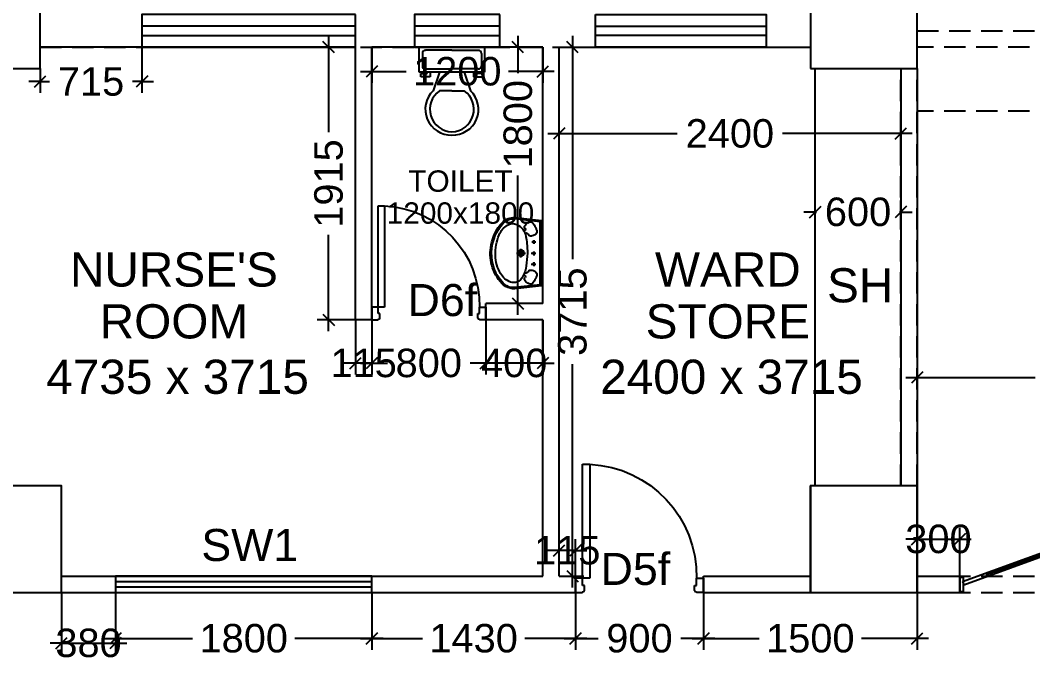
# Model space of a CAD drawing. Extents: x 6345096 to 6738923, y -6490958 to -6305885.
# Drawn here: x 6629621 to 6636734, y -6363017 to -6358511 of the extents above; entities that cross this region are included whole.
import ezdxf
from ezdxf.enums import TextEntityAlignment as Align

# ---------------------------------------------------------------- set-up
doc = ezdxf.new("R2010")
doc.units = 0
doc.header["$LTSCALE"] = 600
doc.header["$MEASUREMENT"] = 0
doc.header["$PDMODE"] = 35
doc.linetypes.add('HIDDEN', pattern=[0.375, 0.25, -0.125])
doc.layers.get('0').update_dxf_attribs({"linetype": 'CONTINUOUS'})
doc.layers.get('Defpoints').update_dxf_attribs({"linetype": 'CONTINUOUS'})
for name, color, linetype in [('8', 8, 'CONTINUOUS'), ('DOOR', 32, 'CONTINUOUS'), ('FURN', 32, 'CONTINUOUS'), ('HS', 251, 'CONTINUOUS'), ('joinery', 7, 'CONTINUOUS'), ('LA-column', 3, 'CONTINUOUS'), ('REVISIONS', 6, 'CONTINUOUS'), ('Room Dim', 1, 'CONTINUOUS'), ('S-COL', 7, 'CONTINUOUS'), ('Shleves', 7, 'CONTINUOUS'), ('TEXT', 6, 'CONTINUOUS'), ('Toi-Euip', 8, 'CONTINUOUS'), ('toi-fix', 46, 'CONTINUOUS'), ('Walls', 7, 'CONTINUOUS'), ('WIN', 151, 'CONTINUOUS'), ('Working Dim', 5, 'CONTINUOUS')]:
    doc.layers.add(name, color=color, linetype=linetype)
doc.styles.add('ari', font='arial.ttf')
doc.styles.add('ARIAL', font='arial.ttf')
doc.dimstyles.new('int. dim', dxfattribs={"dimtxt": 200, "dimasz": 80, "dimexe": 80, "dimexo": 0, "dimgap": 70, "dimtad": 0, "dimdec": 0, "dimzin": 12, "dimdsep": 46, "dimtxsty": 'ari', "dimblk": 'OBLIQUE', "dimcen": 2, "dimdle": 80, "dimclrd": 256, "dimclre": 256, "dimclrt": 6, "dimadec": 0, "dimazin": 0, "dimtfac": 1, "dimtdec": 0, "dimtix": 1, "dimtmove": 2, "dimatfit": 3, "dimfxl": 1, "dimtolj": 1, "dimtzin": 0, "dimlwd": -1, "dimlwe": -1, "dimarcsym": 0})

# ---------------------------------------------------------------- blocks, each defined once
blk = doc.blocks.new('1000')
at = {"layer": 'DOOR'}
for p, q in [((0, -100), (0, 0)), ((0, 0), (49.7, 0)), ((49.7, 0), (49.7, -2.2)), ((63.2, -49.5), (49.7, -49.5)), ((49.7, -49.5), (49.7, -100)), ((63.2, -13.5), (61, -13.5)), ((63.2, -13.5), (63.2, -49.5)), ((836.8, -13.5), (836.8, -49.5)), ((836.8, -13.5), (839, -13.5)), ((836.8, -49.5), (850.3, -49.5)), ((850.3, 0), (850.3, -2.2)), ((900, 0), (850.3, 0)), ((850.3, -49.5), (850.3, -100)), ((900, -100), (900, 0)), ((49.7, -100), (0, -100)), ((49.7, -100), (49.7, -900.6)), ((100.2, -100), (49.7, -100)), ((100.2, -900.6), (100.2, -100)), ((850.3, -100), (900, -100)), ((49.7, -900.6), (100.2, -900.6))]:
    blk.add_line(p, q, dxfattribs=at)
for centre, major_axis, start_param, end_param in [((49.7, -13.5), (-7.95, 7.95), 3.926991, 5.497787), ((850.3, -13.5), (7.95, 7.95), 0.785398, 2.356194)]:
    blk.add_ellipse(centre, major_axis=major_axis, ratio=1, start_param=start_param, end_param=end_param, dxfattribs=at)
at = {"layer": 'DOOR', "color": 145}
blk.add_ellipse((64.3, -115.3), major_axis=(-519.7, 589.8), ratio=1, start_param=2.464943, end_param=4.009476, dxfattribs=at)
blk = doc.blocks.new('_Oblique')
at = {"color": 0, "linetype": 'ByBlock', "lineweight": -2}
blk.add_line((-0.5, -0.5), (0.5, 0.5), dxfattribs=at)
blk = doc.blocks.new('*D955')
at = {"layer": 'Defpoints', "color": 0, "transparency": 16777216}
for p in [(6636222, -6362155.5), (6635922, -6362415.6), (6636222, -6362415.6, 0)]:
    blk.add_point(p, dxfattribs=at)
at = {"layer": 'Working Dim', "transparency": 16777216}
for p, q in [((6635922, -6362415.6), (6635922, -6362075.5)), ((6636222, -6362415.6), (6636222, -6362075.5)), ((6635922, -6362155.5), (6635842, -6362155.5)), ((6635922, -6362155.5), (6636222, -6362155.5)), ((6636222, -6362155.5), (6636302, -6362155.5))]:
    blk.add_line(p, q, dxfattribs=at)
at = {"layer": 'Working Dim', "transparency": 16777216, "xscale": 80, "yscale": 80, "zscale": 80}
blk.add_blockref('_Oblique', (6635922, -6362155.5), dxfattribs=at)
at = {"layer": 'Working Dim', "transparency": 16777216, "xscale": 80, "yscale": 80, "zscale": 80, "rotation": 180}
blk.add_blockref('_Oblique', (6636222, -6362155.5), dxfattribs=at)
at = {"layer": 'Working Dim', "color": 6, "transparency": 16777216, "insert": (6636072, -6362155.5), "char_height": 200, "attachment_point": 5, "style": 'ari'}
blk.add_mtext('\\A1;300', dxfattribs=at)
blk = doc.blocks.new('*D956')
at = {"layer": 'Defpoints', "color": 0, "transparency": 16777216}
for p in [(6633406.5, -6362235), (6633406.5, -6362415.6, 5.1), (6633521.5, -6362415.6, 5.1)]:
    blk.add_point(p, dxfattribs=at)
at = {"layer": 'Working Dim', "transparency": 16777216}
for p, q in [((6633406.5, -6362415.6), (6633406.5, -6362155)), ((6633521.5, -6362415.6), (6633521.5, -6362155)), ((6633406.5, -6362235), (6633326.5, -6362235)), ((6633521.5, -6362235), (6633406.5, -6362235)), ((6633521.5, -6362235), (6633601.5, -6362235))]:
    blk.add_line(p, q, dxfattribs=at)
at = {"layer": 'Working Dim', "transparency": 16777216, "xscale": 80, "yscale": 80, "zscale": 80}
blk.add_blockref('_Oblique', (6633406.5, -6362235), dxfattribs=at)
at = {"layer": 'Working Dim', "transparency": 16777216, "xscale": 80, "yscale": 80, "zscale": 80, "rotation": 180}
blk.add_blockref('_Oblique', (6633521.5, -6362235), dxfattribs=at)
at = {"layer": 'Working Dim', "color": 6, "transparency": 16777216, "insert": (6633464, -6362235), "char_height": 200, "attachment_point": 5, "style": 'ari'}
blk.add_mtext('\\A1;115', dxfattribs=at)
blk = doc.blocks.new('*D957')
at = {"layer": 'Defpoints', "color": 0, "transparency": 16777216}
for p in [(6633406.5, -6359307.1), (6633406.5, -6359390.4, 5.1), (6635806.9, -6359390.4, 5.1)]:
    blk.add_point(p, dxfattribs=at)
at = {"layer": 'Working Dim', "transparency": 16777216}
for p, q in [((6633406.5, -6359390.4), (6633406.5, -6359227.1)), ((6635806.9, -6359390.4), (6635806.9, -6359227.1)), ((6633326.5, -6359307.1), (6634236.7, -6359307.1)), ((6635886.9, -6359307.1), (6634976.7, -6359307.1))]:
    blk.add_line(p, q, dxfattribs=at)
at = {"layer": 'Working Dim', "transparency": 16777216, "xscale": 80, "yscale": 80, "zscale": 80, "rotation": 180}
blk.add_blockref('_Oblique', (6633406.5, -6359307.1), dxfattribs=at)
at = {"layer": 'Working Dim', "transparency": 16777216, "xscale": 80, "yscale": 80, "zscale": 80}
blk.add_blockref('_Oblique', (6635806.9, -6359307.1), dxfattribs=at)
at = {"layer": 'Working Dim', "color": 6, "transparency": 16777216, "insert": (6634606.7, -6359307.1), "char_height": 200, "attachment_point": 5, "style": 'ari'}
blk.add_mtext('\\A1;2400', dxfattribs=at)
blk = doc.blocks.new('*D958')
at = {"layer": 'Defpoints', "color": 0, "transparency": 16777216}
for p in [(6633406.5, -6358700.6, 5.1), (6633500.8, -6358700.6), (6633406.5, -6362415.6, 5.1)]:
    blk.add_point(p, dxfattribs=at)
at = {"layer": 'Working Dim', "transparency": 16777216}
for p, q in [((6633500.8, -6358620.6), (6633500.8, -6360188.8)), ((6633406.5, -6358700.6), (6633580.8, -6358700.6)), ((6633500.8, -6362495.6), (6633500.8, -6360927.4)), ((6633406.5, -6362415.6), (6633580.8, -6362415.6))]:
    blk.add_line(p, q, dxfattribs=at)
at = {"layer": 'Working Dim', "transparency": 16777216, "xscale": 80, "yscale": 80, "zscale": 80}
for p, rotation in [((6633500.8, -6358700.6), 90), ((6633500.8, -6362415.6), 270)]:
    blk.add_blockref('_Oblique', p, dxfattribs=dict(at, rotation=rotation))
at = {"layer": 'Working Dim', "color": 6, "transparency": 16777216, "insert": (6633500.8, -6360558.1), "char_height": 200, "attachment_point": 5, "rotation": 90, "style": 'ari'}
blk.add_mtext('\\A1;3715', dxfattribs=at)
blk = doc.blocks.new('*D959')
at = {"layer": 'Defpoints', "color": 0, "transparency": 16777216}
for p in [(6633117.5, -6358700.6), (6633291.5, -6358700.6, 5.1), (6633291.5, -6360500.5, 5.1)]:
    blk.add_point(p, dxfattribs=at)
at = {"layer": 'Working Dim', "transparency": 16777216}
for p, q in [((6633117.5, -6358620.6), (6633117.5, -6358882.8)), ((6633291.5, -6358700.6), (6633037.5, -6358700.6)), ((6633117.5, -6360580.5), (6633117.5, -6359600.6)), ((6633291.5, -6360500.5), (6633037.5, -6360500.5))]:
    blk.add_line(p, q, dxfattribs=at)
at = {"layer": 'Working Dim', "transparency": 16777216, "xscale": 80, "yscale": 80, "zscale": 80}
for p, rotation in [((6633117.5, -6358700.6), 90), ((6633117.5, -6360500.5), 270)]:
    blk.add_blockref('_Oblique', p, dxfattribs=dict(at, rotation=rotation))
at = {"layer": 'Working Dim', "color": 6, "transparency": 16777216, "insert": (6633117.5, -6359241.7), "char_height": 200, "attachment_point": 5, "rotation": 90, "style": 'ari'}
blk.add_mtext('\\A1;1800', dxfattribs=at)
blk = doc.blocks.new('*D960')
at = {"layer": 'Defpoints', "color": 0, "transparency": 16777216}
for p in [(6632091, -6358700.5, 5.1), (6633291.5, -6358700.6, 5.1), (6633291.5, -6358870.7)]:
    blk.add_point(p, dxfattribs=at)
at = {"layer": 'Working Dim', "transparency": 16777216}
for p, q in [((6632091, -6358700.5), (6632091, -6358950.7)), ((6633291.5, -6358700.6), (6633291.5, -6358950.7)), ((6632011, -6358870.7), (6632332.3, -6358870.7)), ((6633371.5, -6358870.7), (6633050.1, -6358870.7))]:
    blk.add_line(p, q, dxfattribs=at)
at = {"layer": 'Working Dim', "transparency": 16777216, "xscale": 80, "yscale": 80, "zscale": 80, "rotation": 180}
blk.add_blockref('_Oblique', (6632091, -6358870.7), dxfattribs=at)
at = {"layer": 'Working Dim', "transparency": 16777216, "xscale": 80, "yscale": 80, "zscale": 80}
blk.add_blockref('_Oblique', (6633291.5, -6358870.7), dxfattribs=at)
at = {"layer": 'Working Dim', "color": 6, "transparency": 16777216, "insert": (6632691.2, -6358870.7), "char_height": 200, "attachment_point": 5, "style": 'ari'}
blk.add_mtext('\\A1;1200', dxfattribs=at)
blk = doc.blocks.new('*D1174')
at = {"layer": 'Defpoints', "color": 0, "transparency": 16777216}
for p in [(6635806.9, -6359858.1), (6635206.9, -6359868.1, 5.1), (6635806.9, -6359868.1, 5.1)]:
    blk.add_point(p, dxfattribs=at)
at = {"layer": 'Working Dim', "transparency": 16777216}
for p, q in [((6635206.9, -6359868.1), (6635206.9, -6359778.1)), ((6635806.9, -6359868.1), (6635806.9, -6359778.1)), ((6635206.9, -6359858.1), (6635126.9, -6359858.1)), ((6635206.9, -6359858.1), (6635215.8, -6359858.1)), ((6635806.9, -6359858.1), (6635798.1, -6359858.1)), ((6635806.9, -6359858.1), (6635886.9, -6359858.1))]:
    blk.add_line(p, q, dxfattribs=at)
at = {"layer": 'Working Dim', "transparency": 16777216, "xscale": 80, "yscale": 80, "zscale": 80}
blk.add_blockref('_Oblique', (6635206.9, -6359858.1), dxfattribs=at)
at = {"layer": 'Working Dim', "transparency": 16777216, "xscale": 80, "yscale": 80, "zscale": 80, "rotation": 180}
blk.add_blockref('_Oblique', (6635806.9, -6359858.1), dxfattribs=at)
at = {"layer": 'Working Dim', "color": 6, "transparency": 16777216, "insert": (6635506.9, -6359858.1), "char_height": 200, "attachment_point": 5, "style": 'ari'}
blk.add_mtext('\\A1;600', dxfattribs=at)
blk = doc.blocks.new('A$C70ED7303')
at = {"layer": 'toi-fix', "color": 8}
for p, q in [((0, 0), (229, 0)), ((229, 0), (229, -174.4)), ((-229, 0), (0, 0)), ((-229, -174.4), (-229, 0)), ((-207.2, -43.6), (-207.2, -130.8)), ((0, -21.8), (-185.4, -21.8)), ((0, -21.8), (185.4, -21.8)), ((207.2, -43.6), (207.2, -130.8)), ((229, -174.4), (-229, -174.4)), ((-218.1, -207.2), (-218.1, -185.4)), ((-218.1, -185.4), (-174.4, -185.4)), ((-152.6, -207.2), (-218.1, -207.2)), ((-185.4, -152.6), (0, -152.6)), ((-174.4, -185.4), (-174.4, -174.4)), ((-152.6, -174.4), (-152.6, -207.2)), ((-87.2, -174.4), (-130.8, -305.3)), ((185.4, -152.6), (0, -152.6)), ((87.2, -174.4), (130.8, -305.3)), ((152.6, -174.4), (152.6, -207.2)), ((152.6, -207.2), (218.1, -207.2)), ((174.4, -185.4), (174.4, -174.4)), ((218.1, -185.4), (174.4, -185.4)), ((218.1, -207.2), (218.1, -185.4)), ((0, -305.3), (-87.2, -305.3)), ((0, -305.3), (87.2, -305.3))]:
    blk.add_line(p, q, dxfattribs=at)
for centre, major_axis, start_param, end_param in [((-188.1, -40.9), (13.6, -13.6), 2.214297, 4.068888), ((188.1, -40.9), (13.6, -13.6), 0.643501, 2.498091), ((-188.1, -133.6), (-13.6, -13.6), 5.35589, 7.21048), ((188.1, -133.6), (-13.6, -13.6), 0.643501, 2.498091), ((-6.6, -436.2), (-127.6, -127.6), 4.686239, 7.105146), ((4.7, -435.5), (-112.7, -112.7), 4.541602, 7.039318), ((6.6, -436.2), (55.8, -171.6), -0.351019, 2.067888), ((-4.7, -435.5), (-112.7, -112.7), 0.814663, 3.31238)]:
    blk.add_ellipse(centre, major_axis=major_axis, ratio=1, start_param=start_param, end_param=end_param, dxfattribs=at)
blk = doc.blocks.new('A$C1E9F72C1')
at = {"layer": 'Toi-Euip', "color": 8}
for p, q in [((-228.2, 0), (-249, -186.3)), ((-228.2, 0), (228.2, 0)), ((228.2, 0), (249, -186.3)), ((-220.9, -6.6), (-241.8, -193.1)), ((-212.9, -9.7), (208.6, -9.7)), ((-63.8, -54.9), (-90.3, -54.9)), ((-76, -72.5), (-76, -39.7)), ((11.6, -54.9), (-14.9, -54.9)), ((-0.6, -72.5), (-0.6, -39.7)), ((91.5, -54.9), (65.1, -54.9)), ((79.3, -67.3), (79.3, -39.7)), ((220.8, -6.2), (241.8, -193.1)), ((0.9, -174.9), (0.9, -113)), ((-29.6, -144.6), (31.2, -144.6))]:
    blk.add_line(p, q, dxfattribs=at)
for centre, radius in [((-76, -54.9), 6.49), ((-0.6, -54.9), 6.49), ((79.3, -54.9), 6.49), ((0.9, -144.6), 21.7), ((0.9, -144.6), 15.6), ((0.9, -144.6), 11)]:
    blk.add_circle(centre, radius, dxfattribs=at)
for centre, radius, start, end in [((-208.1, 14.7), 24.9, 216.2215, 258.85487), ((207.9, 16.2), 26, 271.42036, 321.25129), ((-196.3, -76.7), 20.9, 116.80905, 207.50919), ((-125, -156.3), 127.2, 109.58641, 129.40175), ((-151.5, -66.7), 34.3, 68.64386, 118.08079), ((-167.5, -75.4), 49.6, 12.80704, 54.9415), ((-150, -73.3), 32.2, 330.07912, 16.03456), ((152.1, -73.3), 32.2, 163.96544, 209.92088), ((169.6, -75.4), 49.6, 125.0585, 167.19296), ((153.6, -66.7), 34.3, 61.91921, 111.35614), ((127.1, -156.3), 127.2, 50.59825, 70.41359), ((198.5, -76.7), 20.9, 332.49081, 63.19095), ((-160.4, -68.2), 57.4, 198.35041, 235.03309), ((-129.4, -204.5), 80.8, 113.61868, 156.30705), ((-181.8, -101.4), 18, 230.4642, 309.53581), ((-164.3, -121.5), 8.67, 53.89261, 133.95969), ((-76.5, -275.6), 168.3, 94.02807, 120.40977), ((-162.9, -122.5), 8.8, 329.67126, 65.48955), ((-131.5, -107.7), 8.62, 142.69611, 276.84736), ((-114.5, -115.3), 27, 106.38602, 151.72849), ((34.9, -905.9), 807.6, 92.47999, 98.77724), ((-3.2, -837.5), 738.4, 84.45177, 89.75687), ((46.1, -400.7), 299, 76.17326, 85.7679), ((102.1, -220), 110.7, 24.97787, 81.97978), ((116.6, -115.3), 27, 28.27151, 73.61398), ((134.9, -107.4), 7.45, 281.31974, 41.70163), ((164.3, -121.7), 7.8, 112.06932, 194.84772), ((166.5, -121.5), 8.67, 46.04031, 126.10739), ((183.9, -101.4), 18, 230.46419, 309.5358), ((162.5, -68.2), 57.4, 304.96691, 341.64959), ((-165.7, -196.5), 84, 173.00409, 196.76082), ((-163.3, -200.1), 78.8, 174.85979, 213.20886), ((-110.1, -193), 95.5, 167.34537, 194.41456), ((136.7, -201.5), 71.5, 327.59194, 23.22206), ((146.7, -197.7), 95.2, 311.91048, 2.7762), ((149.6, -199.6), 100.3, 311.38312, 7.60576), ((-141.4, -199.1), 106.9, 191.44792, 227.66), ((-120.4, -183.5), 124.2, 208.78543, 238.15851), ((-15.6, -66.9), 289.4, 226.88006, 256.31993), ((-82.7, -174.7), 127.1, 199.30539, 242.2025), ((11.5, -60.2), 296.4, 278.97703, 313.61545), ((18.1, -68), 277.7, 292.33265, 313.78267), ((77.5, -165.5), 140.9, 291.68677, 328.13967), ((-54.2, -135.8), 202, 229.31459, 253.01061), ((-13.2, -73.3), 249.6, 238.9436, 269.48126), ((0.4, -45.6), 305.3, 248.15029, 293.80492), ((-3.9, -83.4), 276.6, 253.14844, 282.86095), ((4.7, -23.5), 300.1, 266.15461, 294.58929)]:
    blk.add_arc(centre, radius, start, end, dxfattribs=at)
blk = doc.blocks.new('*D1391')
at = {"layer": 'Defpoints', "color": 0, "transparency": 16777216}
for p in [(6632891, -6360615.5, 2.3), (6633291.5, -6360615.5), (6632891, -6360919.5)]:
    blk.add_point(p, dxfattribs=at)
at = {"layer": 'Working Dim', "transparency": 16777216}
for p, q in [((6632891, -6360615.5), (6632891, -6360999.5)), ((6633291.5, -6360615.5), (6633291.5, -6360999.5)), ((6632891, -6360919.5), (6632811, -6360919.5)), ((6633291.5, -6360919.5), (6632891, -6360919.5)), ((6633291.5, -6360919.5), (6633371.5, -6360919.5))]:
    blk.add_line(p, q, dxfattribs=at)
at = {"layer": 'Working Dim', "transparency": 16777216, "xscale": 80, "yscale": 80, "zscale": 80}
blk.add_blockref('_Oblique', (6632891, -6360919.5), dxfattribs=at)
at = {"layer": 'Working Dim', "transparency": 16777216, "xscale": 80, "yscale": 80, "zscale": 80, "rotation": 180}
blk.add_blockref('_Oblique', (6633291.5, -6360919.5), dxfattribs=at)
at = {"layer": 'Working Dim', "color": 6, "transparency": 16777216, "insert": (6633091.2, -6360919.5), "char_height": 200, "attachment_point": 5, "style": 'ari'}
blk.add_mtext('\\A1;400', dxfattribs=at)
blk = doc.blocks.new('*D1392')
at = {"layer": 'Defpoints', "color": 0, "transparency": 16777216}
for p in [(6632091, -6360615.5, 2.3), (6632891, -6360615.5, 2.3), (6632091, -6360919.5)]:
    blk.add_point(p, dxfattribs=at)
at = {"layer": 'Working Dim', "transparency": 16777216}
for p, q in [((6632091, -6360615.5), (6632091, -6360999.5)), ((6632891, -6360615.5), (6632891, -6360999.5)), ((6632011, -6360919.5), (6632200.2, -6360919.5)), ((6632971, -6360919.5), (6632781.7, -6360919.5))]:
    blk.add_line(p, q, dxfattribs=at)
at = {"layer": 'Working Dim', "transparency": 16777216, "xscale": 80, "yscale": 80, "zscale": 80, "rotation": 180}
blk.add_blockref('_Oblique', (6632091, -6360919.5), dxfattribs=at)
at = {"layer": 'Working Dim', "transparency": 16777216, "xscale": 80, "yscale": 80, "zscale": 80}
blk.add_blockref('_Oblique', (6632891, -6360919.5), dxfattribs=at)
at = {"layer": 'Working Dim', "color": 6, "transparency": 16777216, "insert": (6632491, -6360919.5), "char_height": 200, "attachment_point": 5, "style": 'ari'}
blk.add_mtext('\\A1;800', dxfattribs=at)
blk = doc.blocks.new('*D1393')
at = {"layer": 'Defpoints', "color": 0, "transparency": 16777216}
for p in [(6631976, -6360615.5), (6632091, -6360615.5, 2.3), (6631976, -6360919.5)]:
    blk.add_point(p, dxfattribs=at)
at = {"layer": 'Working Dim', "transparency": 16777216}
for p, q in [((6631976, -6360615.5), (6631976, -6360999.5)), ((6632091, -6360615.5), (6632091, -6360999.5)), ((6631976, -6360919.5), (6631896, -6360919.5)), ((6632091, -6360919.5), (6631976, -6360919.5)), ((6632091, -6360919.5), (6632171, -6360919.5))]:
    blk.add_line(p, q, dxfattribs=at)
at = {"layer": 'Working Dim', "transparency": 16777216, "xscale": 80, "yscale": 80, "zscale": 80}
blk.add_blockref('_Oblique', (6631976, -6360919.5), dxfattribs=at)
at = {"layer": 'Working Dim', "transparency": 16777216, "xscale": 80, "yscale": 80, "zscale": 80, "rotation": 180}
blk.add_blockref('_Oblique', (6632091, -6360919.5), dxfattribs=at)
at = {"layer": 'Working Dim', "color": 6, "transparency": 16777216, "insert": (6632033.5, -6360919.5), "char_height": 200, "attachment_point": 5, "style": 'ari'}
blk.add_mtext('\\A1;115', dxfattribs=at)
blk = doc.blocks.new('*D1394')
at = {"layer": 'Defpoints', "color": 0, "transparency": 16777216}
for p in [(6631976, -6358700.4, 5.1), (6631787.6, -6360615.6), (6631976, -6360615.6)]:
    blk.add_point(p, dxfattribs=at)
at = {"layer": 'Working Dim', "transparency": 16777216}
for p, q in [((6631787.6, -6358620.4), (6631787.6, -6359298)), ((6631976, -6358700.4), (6631707.6, -6358700.4)), ((6631787.6, -6360695.6), (6631787.6, -6360017.9)), ((6631976, -6360615.6), (6631707.6, -6360615.6))]:
    blk.add_line(p, q, dxfattribs=at)
at = {"layer": 'Working Dim', "transparency": 16777216, "xscale": 80, "yscale": 80, "zscale": 80}
for p, rotation in [((6631787.6, -6358700.4), 90), ((6631787.6, -6360615.6), 270)]:
    blk.add_blockref('_Oblique', p, dxfattribs=dict(at, rotation=rotation))
at = {"layer": 'Working Dim', "color": 6, "transparency": 16777216, "insert": (6631787.6, -6359658), "char_height": 200, "attachment_point": 5, "rotation": 90, "style": 'ari'}
blk.add_mtext('\\A1;1915', dxfattribs=at)
blk = doc.blocks.new('*D1395')
at = {"layer": 'Defpoints', "color": 0, "transparency": 16777216}
for p in [(6629910.4, -6362530.5, 16.1), (6630290.6, -6362530.6, 2.3), (6630290.6, -6362885.7)]:
    blk.add_point(p, dxfattribs=at)
at = {"layer": 'Working Dim', "transparency": 16777216}
for p, q in [((6629910.4, -6362530.5), (6629910.4, -6362965.7)), ((6630290.6, -6362530.6), (6630290.6, -6362965.7)), ((6629910.4, -6362885.7), (6629830.4, -6362885.7)), ((6629910.4, -6362885.7), (6630290.6, -6362885.7)), ((6630290.6, -6362885.7), (6630370.6, -6362885.7))]:
    blk.add_line(p, q, dxfattribs=at)
at = {"layer": 'Working Dim', "transparency": 16777216, "xscale": 80, "yscale": 80, "zscale": 80}
blk.add_blockref('_Oblique', (6629910.4, -6362885.7), dxfattribs=at)
at = {"layer": 'Working Dim', "transparency": 16777216, "xscale": 80, "yscale": 80, "zscale": 80, "rotation": 180}
blk.add_blockref('_Oblique', (6630290.6, -6362885.7), dxfattribs=at)
at = {"layer": 'Working Dim', "color": 6, "transparency": 16777216, "insert": (6630100.5, -6362885.7), "char_height": 200, "attachment_point": 5, "style": 'ari'}
blk.add_mtext('\\A1;380', dxfattribs=at)
blk = doc.blocks.new('Z$W@#5624')
at = {"layer": 'DOOR'}
for p, q in [((19.2, 469.7), (840.4, 768.6)), ((27.7, 446.2), (848.9, 745.1)), ((187.7, 517.8), (680.4, 697.1)), ((676.2, 708.8), (684.7, 685.4)), ((0, 399.5), (0, 499.4)), ((0, 499.4), (25, 499.4)), ((25, 399.5), (25, 499.4)), ((183.4, 529.5), (192, 506)), ((1797.8, 499.4), (1772.8, 499.4)), ((1772.8, 399.5), (1772.8, 499.4)), ((1797.8, 399.5), (1797.8, 499.4)), ((19.2, 469.7), (27.7, 446.2)), ((1770, 452.6), (948.8, 153.7)), ((1778.6, 429.2), (957.4, 130.3)), ((1778.6, 429.2), (1770, 452.6)), ((0, 399.5), (25, 399.5)), ((1610.1, 381.1), (1117.3, 201.8)), ((1614.3, 369.4), (1605.8, 392.9)), ((1797.8, 399.5), (1772.8, 399.5)), ((1113.1, 213.5), (1121.6, 190.1))]:
    blk.add_line(p, q, dxfattribs=at)
at = {"layer": 'DOOR', "color": 145}
for centre, start_param, end_param in [((0, 449.4), 2.617994, 3.665191), ((1797.8, 449.4), -0.523599, 0.523599)]:
    blk.add_ellipse(centre, major_axis=(-898.9, 0), ratio=1, start_param=start_param, end_param=end_param, dxfattribs=at)
blk = doc.blocks.new('*D2079')
at = {"layer": 'Defpoints', "color": 0, "transparency": 16777216}
for p in [(6635921.9, -6360992), (6638322, -6360992, 0), (6638322, -6361021.4)]:
    blk.add_point(p, dxfattribs=at)
at = {"layer": 'Working Dim', "transparency": 16777216}
for p, q in [((6635921.9, -6360992), (6635921.9, -6361101.4)), ((6638322, -6360992), (6638322, -6361101.4)), ((6635841.9, -6361021.4), (6636752, -6361021.4)), ((6638402, -6361021.4), (6637492, -6361021.4))]:
    blk.add_line(p, q, dxfattribs=at)
at = {"layer": 'Working Dim', "transparency": 16777216, "xscale": 80, "yscale": 80, "zscale": 80, "rotation": 180}
blk.add_blockref('_Oblique', (6635921.9, -6361021.4), dxfattribs=at)
at = {"layer": 'Working Dim', "transparency": 16777216, "xscale": 80, "yscale": 80, "zscale": 80}
blk.add_blockref('_Oblique', (6638322, -6361021.4), dxfattribs=at)
at = {"layer": 'Working Dim', "color": 6, "transparency": 16777216, "insert": (6637122, -6361021.4), "char_height": 200, "attachment_point": 5, "style": 'ari'}
blk.add_mtext('\\A1;2400', dxfattribs=at)
blk = doc.blocks.new('*D2080')
at = {"layer": 'Defpoints', "color": 0, "transparency": 16777216}
for p in [(6634421.5, -6362530.6, 2.3), (6635921.9, -6362530.5), (6634421.5, -6362852.9)]:
    blk.add_point(p, dxfattribs=at)
at = {"layer": 'Working Dim', "transparency": 16777216}
for p, q in [((6634421.5, -6362530.6), (6634421.5, -6362932.9)), ((6635921.9, -6362530.5), (6635921.9, -6362932.9)), ((6634341.5, -6362852.9), (6634812.8, -6362852.9)), ((6636001.9, -6362852.9), (6635530.6, -6362852.9))]:
    blk.add_line(p, q, dxfattribs=at)
at = {"layer": 'Working Dim', "transparency": 16777216, "xscale": 80, "yscale": 80, "zscale": 80, "rotation": 180}
blk.add_blockref('_Oblique', (6634421.5, -6362852.9), dxfattribs=at)
at = {"layer": 'Working Dim', "transparency": 16777216, "xscale": 80, "yscale": 80, "zscale": 80}
blk.add_blockref('_Oblique', (6635921.9, -6362852.9), dxfattribs=at)
at = {"layer": 'Working Dim', "color": 6, "transparency": 16777216, "insert": (6635171.7, -6362852.9), "char_height": 200, "attachment_point": 5, "style": 'ari'}
blk.add_mtext('\\A1;1500', dxfattribs=at)
blk = doc.blocks.new('*D2081')
at = {"layer": 'Defpoints', "color": 0, "transparency": 16777216}
for p in [(6633521.5, -6362530.6, 2.3), (6634421.5, -6362530.6, 2.3), (6633521.5, -6362852.9)]:
    blk.add_point(p, dxfattribs=at)
at = {"layer": 'Working Dim', "transparency": 16777216}
for p, q in [((6633521.5, -6362530.6), (6633521.5, -6362932.9)), ((6634421.5, -6362530.6), (6634421.5, -6362932.9)), ((6633441.5, -6362852.9), (6633680.9, -6362852.9)), ((6634501.5, -6362852.9), (6634262.1, -6362852.9))]:
    blk.add_line(p, q, dxfattribs=at)
at = {"layer": 'Working Dim', "transparency": 16777216, "xscale": 80, "yscale": 80, "zscale": 80, "rotation": 180}
blk.add_blockref('_Oblique', (6633521.5, -6362852.9), dxfattribs=at)
at = {"layer": 'Working Dim', "transparency": 16777216, "xscale": 80, "yscale": 80, "zscale": 80}
blk.add_blockref('_Oblique', (6634421.5, -6362852.9), dxfattribs=at)
at = {"layer": 'Working Dim', "color": 6, "transparency": 16777216, "insert": (6633971.5, -6362852.9), "char_height": 200, "attachment_point": 5, "style": 'ari'}
blk.add_mtext('\\A1;900', dxfattribs=at)
blk = doc.blocks.new('*D2082')
at = {"layer": 'Defpoints', "color": 0, "transparency": 16777216}
for p in [(6632091, -6362530.6, 2.3), (6633521.5, -6362530.6, 2.3), (6632091, -6362852.9)]:
    blk.add_point(p, dxfattribs=at)
at = {"layer": 'Working Dim', "transparency": 16777216}
for p, q in [((6632091, -6362530.6), (6632091, -6362932.9)), ((6633521.5, -6362530.6), (6633521.5, -6362932.9)), ((6632011, -6362852.9), (6632447.3, -6362852.9)), ((6633601.5, -6362852.9), (6633165.1, -6362852.9))]:
    blk.add_line(p, q, dxfattribs=at)
at = {"layer": 'Working Dim', "transparency": 16777216, "xscale": 80, "yscale": 80, "zscale": 80, "rotation": 180}
blk.add_blockref('_Oblique', (6632091, -6362852.9), dxfattribs=at)
at = {"layer": 'Working Dim', "transparency": 16777216, "xscale": 80, "yscale": 80, "zscale": 80}
blk.add_blockref('_Oblique', (6633521.5, -6362852.9), dxfattribs=at)
at = {"layer": 'Working Dim', "color": 6, "transparency": 16777216, "insert": (6632806.2, -6362852.9), "char_height": 200, "attachment_point": 5, "style": 'ari'}
blk.add_mtext('\\A1;1430', dxfattribs=at)
blk = doc.blocks.new('*D2083')
at = {"layer": 'Defpoints', "color": 0, "transparency": 16777216}
for p in [(6630290.6, -6362530.6), (6632091, -6362530.6, 2.3), (6630290.6, -6362852.9)]:
    blk.add_point(p, dxfattribs=at)
at = {"layer": 'Working Dim', "transparency": 16777216}
for p, q in [((6630290.6, -6362530.6), (6630290.6, -6362932.9)), ((6632091, -6362530.6), (6632091, -6362932.9)), ((6630210.6, -6362852.9), (6630831.9, -6362852.9)), ((6632171, -6362852.9), (6631549.7, -6362852.9))]:
    blk.add_line(p, q, dxfattribs=at)
at = {"layer": 'Working Dim', "transparency": 16777216, "xscale": 80, "yscale": 80, "zscale": 80, "rotation": 180}
blk.add_blockref('_Oblique', (6630290.6, -6362852.9), dxfattribs=at)
at = {"layer": 'Working Dim', "transparency": 16777216, "xscale": 80, "yscale": 80, "zscale": 80}
blk.add_blockref('_Oblique', (6632091, -6362852.9), dxfattribs=at)
at = {"layer": 'Working Dim', "color": 6, "transparency": 16777216, "insert": (6631190.8, -6362852.9), "char_height": 200, "attachment_point": 5, "style": 'ari'}
blk.add_mtext('\\A1;1800', dxfattribs=at)
blk = doc.blocks.new('A$C2CD672AE')
at = {"layer": 'FURN', "color": 8, "linetype": 'HIDDEN'}
blk.add_line((107517.6, 97273.3, 1), (105602.6, 97273.3, 1), dxfattribs=at)
at = {"layer": 'S-COL', "color": 8, "linetype": 'HIDDEN', "ltscale": 25, "elevation": 14.8}
blk.add_lwpolyline([(104852.5, 94643.3), (104852.5, 93893.3), (105602.5, 93893.3), (105602.5, 94643.3)], close=True, dxfattribs=at)
at = {"layer": 'Walls', "color": 8, "linetype": 'HIDDEN'}
for p, q in [((105602.6, 97838.3), (107517.6, 97838.3)), ((99441.8, 97723.3), (104852.6, 97723.3)), ((101656.6, 95808.4), (101656.6, 97723.5)), ((102972, 97723.3), (101771.5, 97723.4)), ((101771.6, 95808.4), (101771.6, 97723.5)), ((102972.1, 95923.4), (102972.1, 97723.3)), ((103087, 97723.3), (104852.6, 97723.3)), ((103087.1, 94008.3), (103087.1, 97723.3)), ((107517.6, 97723.3), (105602.6, 97723.3)), ((104887.6, 94643.4), (104887.6, 97573.3)), ((105487.6, 94643.4), (105487.6, 97573.3)), ((105602.6, 94643.4), (105602.6, 97573.3)), ((102972.1, 95923.4), (102571.6, 95923.4)), ((102571.6, 95808.4), (102571.6, 95923.4)), ((101771.6, 95808.4), (101656.6, 95808.4)), ((102972.1, 95808.4), (102571.6, 95808.4)), ((102972.1, 94008.3), (102972.1, 95808.4)), ((99592, 94008.3), (102972.1, 94008.3)), ((103087.1, 94008.3), (103202.1, 94008.3)), ((103202.1, 93893.2), (103202.1, 94008.3)), ((104102.1, 94008.3), (104852.5, 94008.3)), ((104102.1, 93893.3), (104102.1, 94008.3)), ((105602.6, 94008.2), (108602.1, 94008.2)), ((99592, 93893.3), (103202.1, 93893.3)), ((104102.1, 93893.3), (104852.5, 93893.3)), ((105602.5, 93893.3), (108880.1, 93893.3))]:
    blk.add_line(p, q, dxfattribs=at)
blk = doc.blocks.new('*D2504')
at = {"layer": 'Defpoints', "color": 0, "transparency": 16777216}
for p in [(6630476, -6358700.4, -7.6), (6629760.4, -6358850.6, 1), (6630476, -6358942.2)]:
    blk.add_point(p, dxfattribs=at)
at = {"layer": 'Working Dim', "transparency": 16777216}
for p, q in [((6630476, -6358700.4), (6630476, -6359022.2)), ((6629760.4, -6358850.6), (6629760.4, -6359022.2)), ((6629760.4, -6358942.2), (6629680.4, -6358942.2)), ((6629760.4, -6358942.2), (6629827.3, -6358942.2)), ((6630476, -6358942.2), (6630409, -6358942.2)), ((6630476, -6358942.2), (6630556, -6358942.2))]:
    blk.add_line(p, q, dxfattribs=at)
at = {"layer": 'Working Dim', "transparency": 16777216, "xscale": 80, "yscale": 80, "zscale": 80}
blk.add_blockref('_Oblique', (6629760.4, -6358942.2), dxfattribs=at)
at = {"layer": 'Working Dim', "transparency": 16777216, "xscale": 80, "yscale": 80, "zscale": 80, "rotation": 180}
blk.add_blockref('_Oblique', (6630476, -6358942.2), dxfattribs=at)
at = {"layer": 'Working Dim', "color": 6, "transparency": 16777216, "insert": (6630118.2, -6358942.2), "char_height": 200, "attachment_point": 5, "style": 'ari'}
blk.add_mtext('\\A1;715', dxfattribs=at)

msp = doc.modelspace()

# ---------------------------------------------------------------- linework, layer by layer
at = {"layer": 'LA-column', "color": 2}
for points, elevation in [([(6635171.855, -6358850.709), (6635921.855, -6358850.709), (6635921.855, -6358100.709), (6635171.855, -6358100.709)], 11183.014), ([(6629160.354, -6358850.568), (6629760.354, -6358850.568), (6629760.354, -6358250.568), (6629160.354, -6358250.568)], 1.031), ([(6629160.354, -6362530.566), (6629910.354, -6362530.566), (6629910.354, -6361780.566), (6629160.354, -6361780.566)], 1.031), ([(6635171.855, -6362530.566), (6635921.855, -6362530.566), (6635921.855, -6361780.566), (6635171.855, -6361780.566)], 1.031)]:
    msp.add_lwpolyline(points, close=True, dxfattribs=dict(at, elevation=elevation))
at = {"layer": 'REVISIONS', "linetype": 'Continuous'}
for p, q in [((6635921.942, -6362415.6, -12.768), (6636221.988, -6362415.6, -12.768)), ((6636221.988, -6362415.6, -12.768), (6636221.988, -6362530.6, -12.768)), ((6635921.942, -6362530.537, -12.768), (6636221.988, -6362530.537, -12.768))]:
    msp.add_line(p, q, dxfattribs=at)
at = {"layer": 'Shleves'}
msp.add_line((6635206.942, -6361780.537, -12.768), (6635206.942, -6358850.709, -12.768), dxfattribs=at)
at = {"layer": 'Walls', "linetype": 'Continuous'}
for p, q in [((6631975.974, -6358700.641, -12.768), (6629760.354, -6358700.641, -12.768)), ((6631975.974, -6360615.55, -12.768), (6631975.974, -6358700.462, -12.768)), ((6632090.974, -6360615.549, -12.768), (6632090.974, -6358700.474, -12.768)), ((6633291.473, -6358700.641, -12.768), (6632090.974, -6358700.516, -12.768)), ((6633291.473, -6360500.533, -12.768), (6633291.473, -6358700.6, -12.768)), ((6633406.473, -6362415.6, -12.768), (6633406.473, -6358700.6, -12.768)), ((6633406.473, -6358700.641, -12.768), (6635171.855, -6358700.641, -12.768)), ((6635806.942, -6358850.709, -12.768), (6635806.942, -6361780.566, -12.768)), ((6635921.942, -6358850.709, -12.768), (6635921.942, -6362530.54, -12.768)), ((6633291.473, -6360500.533, -12.768), (6632890.974, -6360500.538, -12.768)), ((6632890.974, -6360615.549, -12.768), (6632890.974, -6360500.538, -12.768)), ((6632090.974, -6360615.549, -12.768), (6631975.974, -6360615.55, -12.768)), ((6633291.473, -6360615.533, -12.768), (6632890.974, -6360615.538, -12.768)), ((6633291.473, -6362415.6, -12.768), (6633291.473, -6360615.533, -12.768)), ((6629910.354, -6362415.6, 1.031), (6633291.473, -6362415.6, -12.768)), ((6633406.473, -6362415.6, -12.768), (6633521.473, -6362415.6, -12.768)), ((6633521.473, -6362530.732, -12.768), (6633521.473, -6362415.6, -12.768)), ((6634421.478, -6362530.599, -12.768), (6634421.478, -6362415.599, -12.768)), ((6634421.478, -6362415.6, -12.768), (6635171.71, -6362415.6, -12.768)), ((6629910.354, -6362530.533, 3.314), (6633521.473, -6362530.6, -12.768)), ((6634421.478, -6362530.542, -12.768), (6635171.855, -6362530.541, -12.768))]:
    msp.add_line(p, q, dxfattribs=at)
at = {"layer": 'WIN', "linetype": 'Continuous'}
for points, elevation in [([(6631975.974, -6358470.388), (6630475.974, -6358470.388), (6630475.974, -6358700.388), (6631975.974, -6358700.388)], -7.637), ([(6632991.224, -6358470.578), (6632391.224, -6358470.578), (6632391.224, -6358700.578), (6632991.224, -6358700.579)], -10.486), ([(6633662.207, -6358470.641), (6634862.207, -6358470.641), (6634862.207, -6358700.641), (6633662.207, -6358700.641)], -10.486), ([(6631975.974, -6358553.171), (6630475.974, -6358553.171), (6630475.974, -6358617.604), (6631975.974, -6358617.604)], -7.637), ([(6632991.224, -6358551.919), (6632391.224, -6358551.919), (6632391.224, -6358619.237), (6632991.224, -6358619.237)], -10.486), ([(6633662.207, -6358553.424), (6634862.207, -6358553.424), (6634862.207, -6358617.858), (6633662.207, -6358617.858)], -10.486), ([(6630290.566, -6362415.6), (6630290.566, -6362530.59), (6632090.974, -6362530.59), (6632090.974, -6362415.6)], -10.486), ([(6630290.566, -6362455.6), (6630290.566, -6362490.59), (6632090.974, -6362490.59), (6632090.974, -6362455.6)], -10.486)]:
    msp.add_lwpolyline(points, close=True, dxfattribs=dict(at, elevation=elevation))

# ---------------------------------------------------------------- block references
at = {"layer": 'DOOR', "linetype": 'Continuous', "xscale": -0.8888888917863601, "yscale": 0.8888888917863369, "zscale": 0.88888889178636, "rotation": 179.9999869132508}
msp.add_blockref('1000', (6632090.974, -6360615.548, -10.486), dxfattribs=at)
at = {"layer": 'DOOR', "linetype": 'Continuous', "xscale": -1, "rotation": 179.9999869799519}
msp.add_blockref('1000', (6633521.478, -6362530.6, -10.486), dxfattribs=at)
at = {"layer": 'DOOR', "linetype": 'Continuous', "xscale": 1.001247152686119, "yscale": 1.001247152686119, "zscale": 1.001247152686119}
msp.add_blockref('Z$W@#5624', (6636221.988, -6362923.1, -12.768), dxfattribs=at)
at = {"layer": 'HS'}
msp.add_blockref('A$C2CD672AE', (6530319.294, -6456423.902, 8.17), dxfattribs=at)
at = {"layer": 'Toi-Euip', "color": 31, "xscale": -1, "rotation": 270}
msp.add_blockref('A$C1E9F72C1', (6633282.913, -6360147.578, -2.506), dxfattribs=at)
at = {"layer": 'toi-fix', "linetype": 'Continuous'}
msp.add_blockref('A$C70ED7303', (6632653.325, -6358700.724, 11.121), dxfattribs=at)

# ---------------------------------------------------------------- texts
at = {"layer": '8', "color": 6, "style": 'ari'}
msp.add_text('D6f', height=225, dxfattribs=at).set_placement((6632342.061, -6360589.067, -10.486))
msp.add_text('D5f', height=225, dxfattribs=at).set_placement((6633942.749, -6362477.382, -10.486), align=Align.CENTER)
at = {"layer": 'joinery', "style": 'ari'}
msp.add_text('SW1', height=225, dxfattribs=at).set_placement((6631233.757, -6362309.309, -7.637), align=Align.CENTER)
at = {"layer": 'Room Dim', "style": 'ARIAL'}
msp.add_text('1200x1800', height=150, dxfattribs=at).set_placement((6632713.586, -6359940.323, -13.562), align=Align.CENTER)
for s, p in [('4735 x 3715', (6630726.115, -6361015.238, -10.486)), ('2400 x 3715', (6634617.892, -6361015.238, -10.486))]:
    msp.add_text(s, height=240, dxfattribs=at).set_placement(p, align=Align.MIDDLE_CENTER)
at = {"layer": 'Shleves', "color": 10, "style": 'ARIAL'}
msp.add_text('SH', height=240, dxfattribs=at).set_placement((6635289.194, -6360492.804, -23.031))
at = {"layer": 'TEXT', "color": 7, "style": 'ARIAL'}
for s, height, p in [('TOILET', 150, (6632713.586, -6359715.892, -13.562)), ("NURSE'S", 240, (6630700.529, -6360381.793, -10.486)), ('WARD', 240, (6634592.306, -6360381.793, -10.486)), ('ROOM', 240, (6630700.529, -6360746.06, -10.486)), ('STORE', 240, (6634592.306, -6360746.06, -10.486))]:
    msp.add_text(s, height=height, dxfattribs=at).set_placement(p, align=Align.CENTER)

# ---------------------------------------------------------------- dimensions: what is measured, and where the dimension line sits
at = {"layer": 'Working Dim', "color": 6}
for base, p1, p2, picture, middle in [((6631787.606, -6360615.55, -12.768), (6631975.974, -6358700.388, -7.637), (6631975.999, -6360615.55, -12.768), '*D1394', (6631787.606, -6359657.969, -12.768)), ((6633500.76, -6358700.6, -12.768), (6633406.473, -6362415.6, -7.637), (6633406.473, -6358700.6, -7.637), '*D958', (6633500.76, -6360558.1, -12.768))]:
    dim = msp.add_linear_dim(base=base, p1=p1, p2=p2, angle=90, dimstyle='int. dim', override={"dimtxt": 200, "dimarcsym": 1}, dxfattribs=at)
    dim.commit()
    dim.dimension.update_dxf_attribs({"geometry": picture, "text_midpoint": middle})
dim = msp.add_linear_dim(base=(6633117.536, -6358700.6, -12.768), p1=(6633291.473, -6360500.533, -7.637), p2=(6633291.473, -6358700.6, -7.637), angle=90, dimstyle='int. dim', override={"dimtxt": 200, "dimarcsym": 1}, dxfattribs=at)
dim.commit()
dim.dimension.update_dxf_attribs({"geometry": '*D959', "text_midpoint": (6633117.536, -6359241.685, -12.768), "dimtype": 160})
at = {"layer": 'Working Dim'}
dim = msp.add_linear_dim(base=(6630475.974, -6358942.177), p1=(6629760.354, -6358850.568, 1.031), p2=(6630475.974, -6358700.388, -7.637), text='715', dimstyle='int. dim', dxfattribs=at)
dim.commit()
dim.dimension.update_dxf_attribs({"geometry": '*D2504', "text_midpoint": (6630118.164, -6358942.177)})
at = {"layer": 'Working Dim', "color": 6}
for base, p1, p2, picture, middle in [((6633291.473, -6358870.655, -12.768), (6632090.974, -6358700.516, -7.637), (6633291.473, -6358700.641, -7.637), '*D960', (6632691.224, -6358870.655, -12.768)), ((6633406.473, -6359307.117, -12.768), (6635806.942, -6359390.4, -7.637), (6633406.473, -6359390.4, -7.637), '*D957', (6634606.707, -6359307.117, -12.768)), ((6635806.942, -6359858.072, -12.768), (6635206.942, -6359868.076, -7.637), (6635806.942, -6359868.076, -7.637), '*D1174', (6635506.942, -6359858.072, -12.768)), ((6631975.974, -6360919.502, -12.768), (6632090.974, -6360615.548, -10.486), (6631975.974, -6360615.548, -12.768), '*D1393', (6632033.474, -6360919.502, -12.768)), ((6632090.974, -6360919.502, -12.768), (6632890.974, -6360615.533, -10.486), (6632090.974, -6360615.548, -10.486), '*D1392', (6632490.974, -6360919.502, -12.768)), ((6632890.974, -6360919.502, -12.768), (6633291.473, -6360615.533, -12.768), (6632890.974, -6360615.533, -10.486), '*D1391', (6633091.224, -6360919.502, -12.768)), ((6638322.033, -6361021.381, -12.768), (6635921.942, -6360991.99, -12.768), (6638322.033, -6360991.988, -12.768), '*D2079', (6637121.987, -6361021.381, -12.768)), ((6636221.988, -6362155.535, -12.768), (6635922.032, -6362415.6, -12.768), (6636221.988, -6362415.6, -12.768), '*D955', (6636072.01, -6362155.535, -12.768)), ((6633406.473, -6362234.96, -12.768), (6633521.473, -6362415.6, -7.637), (6633406.473, -6362415.6, -7.637), '*D956', (6633463.973, -6362234.96, -12.768)), ((6630290.566, -6362885.714, -12.768), (6629910.354, -6362530.533, 3.314), (6630290.566, -6362530.59, -10.486), '*D1395', (6630100.46, -6362885.714, -12.768)), ((6630290.566, -6362852.904, -12.768), (6632090.974, -6362530.6, -10.486), (6630290.566, -6362530.6, -12.768), '*D2083', (6631190.77, -6362852.904, -12.768)), ((6632090.974, -6362852.904, -12.768), (6633521.473, -6362530.6, -10.486), (6632090.974, -6362530.6, -10.486), '*D2082', (6632806.223, -6362852.904, -12.768)), ((6633521.473, -6362852.904, -12.768), (6634421.478, -6362530.6, -10.486), (6633521.473, -6362530.6, -10.486), '*D2081', (6633971.475, -6362852.904, -12.768)), ((6634421.478, -6362852.904, -12.768), (6635921.942, -6362530.537, -12.768), (6634421.478, -6362530.6, -10.486), '*D2080', (6635171.71, -6362852.904, -12.768))]:
    dim = msp.add_linear_dim(base=base, p1=p1, p2=p2, dimstyle='int. dim', override={"dimtxt": 200, "dimarcsym": 1}, dxfattribs=at)
    dim.commit()
    dim.dimension.update_dxf_attribs({"geometry": picture, "text_midpoint": middle})

doc.saveas('drawing.dxf')
